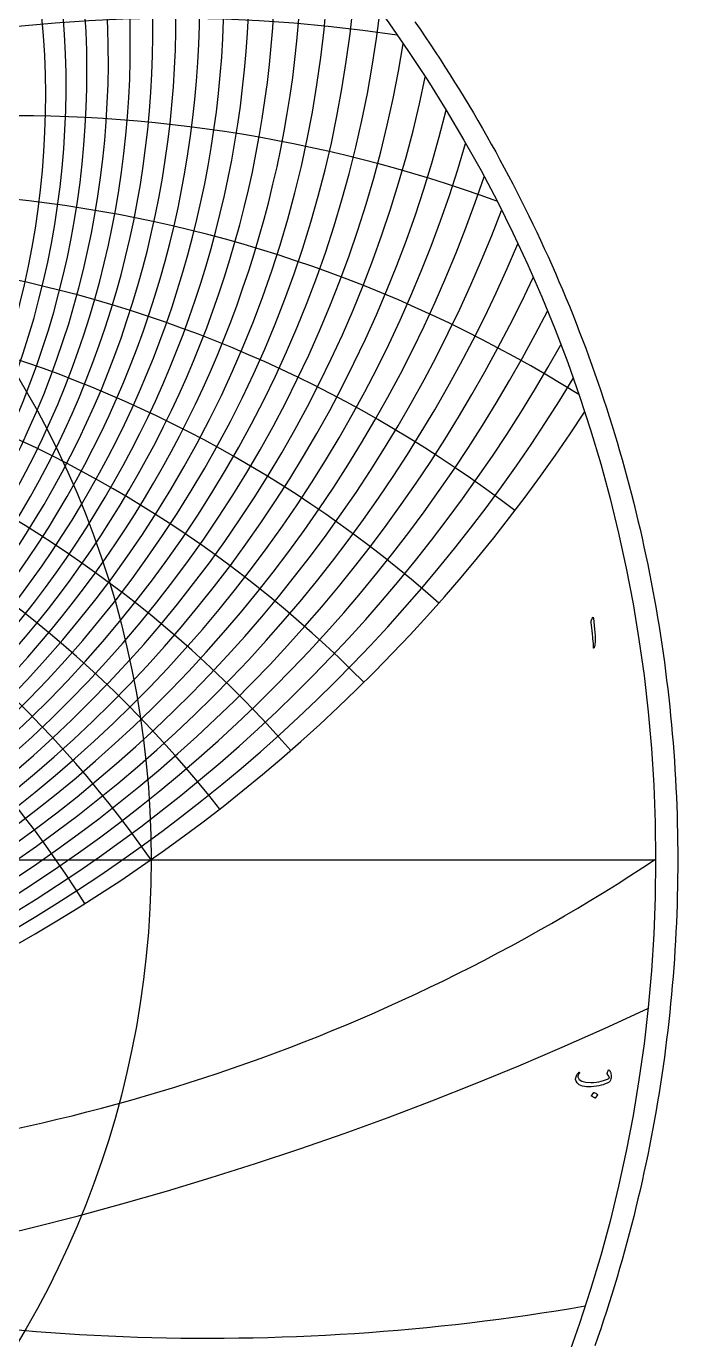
# Model space of a CAD drawing. Header units: millimetres. Extents: x -256 to 256, y -256 to 260.
# Drawn here: x 142.5 to 256.1, y -83.7 to 145.4 of the extents above; entities that cross this region are included whole.
import ezdxf

# ---------------------------------------------------------------- set-up
doc = ezdxf.new("R2010")
doc.units = ezdxf.units.MM
for name, color, linetype in [('CUT_OUTER', 1, 'Continuous'), ('ENGRAVE', 7, 'Continuous'), ('ENGRAVE_FINE', 8, 'Continuous'), ('TEXT', 5, 'Continuous')]:
    doc.layers.add(name, color=color, linetype=linetype)

msp = doc.modelspace()

# ---------------------------------------------------------------- linework, layer by layer
at = {"layer": 'CUT_OUTER'}
msp.add_lwpolyline([(210.24, 146.15), (211.14, 144.86), (212.02, 143.56), (212.9, 142.25), (213.77, 140.94), (214.63, 139.63), (215.48, 138.31), (216.32, 136.99), (217.16, 135.66), (217.99, 134.32), (218.81, 132.98), (219.62, 131.64), (220.43, 130.29), (221.22, 128.93), (222.01, 127.57), (222.79, 126.21), (223.56, 124.84), (224.32, 123.46), (225.07, 122.08), (225.82, 120.7), (226.55, 119.31), (227.28, 117.92), (228, 116.52), (228.71, 115.12), (229.41, 113.72), (230.11, 112.31), (230.79, 110.89), (231.47, 109.48), (232.13, 108.05), (232.79, 106.63), (233.44, 105.2), (234.08, 103.76), (234.72, 102.32), (235.34, 100.88), (235.95, 99.44), (236.56, 97.99), (237.16, 96.53), (237.74, 95.08), (238.32, 93.62), (238.89, 92.15), (239.45, 90.68), (240.01, 89.21), (240.55, 87.74), (241.08, 86.26), (241.61, 84.78), (242.12, 83.3), (242.63, 81.81), (243.13, 80.32), (243.61, 78.82), (244.09, 77.33), (244.56, 75.83), (245.02, 74.33), (245.48, 72.82), (245.92, 71.31), (246.35, 69.8), (246.77, 68.29), (247.19, 66.78), (247.59, 65.26), (247.99, 63.74), (248.38, 62.22), (248.75, 60.69), (249.12, 59.16), (249.48, 57.63), (249.83, 56.1), (250.17, 54.57), (250.5, 53.03), (250.82, 51.49), (251.13, 49.95), (251.43, 48.41), (251.72, 46.87), (252.01, 45.32), (252.28, 43.77), (252.54, 42.23), (252.8, 40.68), (253.04, 39.12), (253.28, 37.57), (253.5, 36.02), (253.72, 34.46), (253.93, 32.9), (254.12, 31.34), (254.31, 29.78), (254.49, 28.22), (254.66, 26.66), (254.82, 25.1), (254.97, 23.53), (255.11, 21.97), (255.24, 20.4), (255.36, 18.84), (255.47, 17.27), (255.57, 15.7), (255.66, 14.13), (255.74, 12.56), (255.81, 10.99), (255.88, 9.42), (255.93, 7.85), (255.97, 6.28), (256.01, 4.71), (256.03, 3.14), (256.05, 1.57), (256.05, 0), (256.05, -1.57), (256.03, -3.14), (256.01, -4.71), (255.97, -6.28), (255.93, -7.85), (255.88, -9.42), (255.81, -10.99), (255.74, -12.56), (255.66, -14.13), (255.57, -15.7), (255.47, -17.27), (255.36, -18.84), (255.24, -20.4), (255.11, -21.97), (254.97, -23.53), (254.82, -25.1), (254.66, -26.66), (254.49, -28.22), (254.31, -29.78), (254.12, -31.34), (253.93, -32.9), (253.72, -34.46), (253.5, -36.02), (253.28, -37.57), (253.04, -39.12), (252.8, -40.68), (252.54, -42.23), (252.28, -43.77), (252.01, -45.32), (251.72, -46.87), (251.43, -48.41), (251.13, -49.95), (250.82, -51.49), (250.5, -53.03), (250.17, -54.57), (249.83, -56.1), (249.48, -57.63), (249.12, -59.16), (248.75, -60.69), (248.38, -62.22), (247.99, -63.74), (247.59, -65.26), (247.19, -66.78), (246.77, -68.29), (246.35, -69.8), (245.92, -71.31), (245.48, -72.82), (245.02, -74.33), (244.56, -75.83), (244.09, -77.33), (243.61, -78.82), (243.13, -80.32), (242.63, -81.81), (242.12, -83.3), (241.61, -84.78)], dxfattribs=at)
at = {"layer": 'ENGRAVE'}
msp.add_lwpolyline([(-252.2, 0), (252.2, 0)], dxfattribs=at)
for radius in [252.2, 164.25]:
    msp.add_circle((0, 0), radius, dxfattribs=at)
for centre, radius, start, end in [((0, 135.06), 149.43, 145.2034, 34.7966), ((0, 146.95), 168.57, 164.0746, 15.9254), ((0, 161.64), 190.6, 178.9302, 1.0698), ((0, 180.06), 216.47, 191.6021, 348.3979), ((0, 203.63), 247.64, 202.8645, 337.1355), ((0, -115.01), 200.51, 35, 145), ((0, -115.01), 200.51, 35, 145), ((0, 234.57), 286.36, 213.1288, 326.8712), ((72.49, 270.52), 324.68, 273.5544, 303.6088), ((174.32, 301.92), 385.39, 255.7524, 279.7959)]:
    msp.add_arc(centre, radius, start, end, dxfattribs=at)
at = {"layer": 'ENGRAVE_FINE'}
for centre, radius, start, end in [((0, 132.96), 145.88, 140.558, 39.442), ((0, 137.25), 153.06, 149.4763, 30.5237), ((0, 139.53), 156.79, 153.4529, 26.5471), ((0, 141.9), 160.61, 157.1869, 22.8131), ((286.36, -115.01), 349.58, 113.5972, 168.6454), ((286.36, -115.01), 349.58, 113.5972, 168.6454), ((0, 144.37), 164.54, 160.7175, 19.2825), ((238.96, -115.01), 311.94, 103.259, 166.9068), ((238.96, -115.01), 311.94, 103.259, 166.9068), ((0, 149.64), 172.72, 167.2813, 12.7187), ((0, 152.44), 176.99, 170.3564, 9.6436), ((0, 155.37), 181.39, 173.3149, 6.6851), ((0, 158.44), 185.92, 176.1693, 3.8307), ((200.51, -115.01), 283.57, 92.5591, 165.1185), ((200.51, -115.01), 283.57, 92.5591, 165.1185), ((0, 164.99), 195.43, 181.6065, 358.3935), ((0, 168.49), 200.42, 184.2056, 355.7944), ((0, 172.17), 205.58, 186.7342, 353.2658), ((168.25, -115.01), 261.75, 81.4502, 163.2719), ((168.25, -115.01), 261.75, 81.4502, 163.2719), ((0, 176.02), 210.93, 189.1981, 350.8019), ((0, 184.31), 222.23, 193.9508, 346.0492), ((140.4, -115.01), 244.78, 69.8991, 161.3578), ((140.4, -115.01), 244.78, 69.8991, 161.3578), ((0, 188.77), 228.2, 196.2481, 343.7519), ((0, 193.47), 234.42, 198.4974, 341.5026), ((115.77, -115.01), 231.53, 57.9023, 159.3659), ((115.77, -115.01), 231.53, 57.9023, 159.3659), ((0, 198.41), 240.89, 200.702, 339.298), ((93.5, -115.01), 221.24, 52.6635, 157.2846), ((93.5, -115.01), 221.24, 52.6635, 157.2846), ((0, 209.14), 254.69, 204.9876, 335.0124), ((72.98, -115.01), 213.38, 48.4834, 155.1005), ((72.98, -115.01), 213.38, 48.4834, 155.1005), ((0, 214.96), 262.06, 207.0736, 332.9264), ((53.73, -115.01), 207.59, 44.676, 152.7987), ((53.73, -115.01), 207.59, 44.676, 152.7987), ((0, 221.12), 269.77, 209.1245, 330.8755), ((35.36, -115.01), 203.61, 41.1883, 150.3619), ((35.36, -115.01), 203.61, 41.1883, 150.3619), ((-17.54, -115.01), 201.28, 32.2299, 142.0245), ((-17.54, -115.01), 201.28, 32.2299, 142.0245), ((17.54, -115.01), 201.28, 37.9755, 147.7701), ((17.54, -115.01), 201.28, 37.9755, 147.7701), ((0, 227.65), 277.86, 211.1423, 328.8577), ((0, 508.57), 590.46, 244.85831, 295.14169)]:
    msp.add_arc(centre, radius, start, end, dxfattribs=at)
at = {"layer": 'TEXT'}
for points in [[(241.16, 42.1), (241.24, 42.24), (241.29, 42.29), (241.34, 42.25), (241.37, 42.11), (241.55, 40.22), (241.65, 39.05), (241.68, 38.12), (241.62, 37.42), (241.48, 36.96), (241.45, 36.93), (241.43, 36.91), (241.41, 36.9), (241.39, 36.92), (241.38, 36.94), (241.37, 36.97), (241.36, 37.01), (241.36, 37.05), (241.36, 37.38), (241.35, 37.74), (241.32, 38.12), (241.27, 38.51), (241.26, 38.62), (241.23, 38.9), (241.18, 39.35), (241.11, 39.98), (240.94, 41.38), (240.93, 41.46), (240.94, 41.53), (240.95, 41.59), (240.97, 41.65)], [(244.12, -36.68), (244.17, -36.75), (244.22, -36.82), (244.26, -36.9), (244.3, -36.98), (244.34, -37.07), (244.37, -37.17), (244.39, -37.28), (244.41, -37.38), (244.44, -37.6), (244.45, -37.82), (244.43, -38.04), (244.4, -38.25), (244.34, -38.44), (244.28, -38.6), (244.19, -38.71), (244.09, -38.79), (243.77, -38.96), (243.43, -39.11), (243.07, -39.25), (242.7, -39.36), (242.3, -39.45), (241.88, -39.53), (241.45, -39.58), (240.99, -39.61), (240.14, -39.61), (239.44, -39.49), (238.89, -39.26), (238.5, -38.92), (238.34, -38.65), (238.26, -38.37), (238.28, -38.06), (238.38, -37.73), (238.41, -37.66), (238.45, -37.59), (238.49, -37.52), (238.54, -37.44), (238.6, -37.37), (238.66, -37.29), (238.72, -37.21), (238.79, -37.13), (238.82, -37.11), (238.84, -37.09), (238.87, -37.09), (238.89, -37.09), (238.91, -37.1), (238.93, -37.11), (238.94, -37.13), (238.95, -37.15), (238.95, -37.18), (238.95, -37.2), (238.94, -37.22), (238.93, -37.24), (238.86, -37.32), (238.8, -37.4), (238.75, -37.48), (238.7, -37.57), (238.67, -37.65), (238.65, -37.73), (238.65, -37.81), (238.66, -37.89), (238.9, -38.33), (239.36, -38.63), (240.03, -38.81), (240.91, -38.86), (241.39, -38.84), (241.85, -38.8), (242.29, -38.73), (242.71, -38.65), (243.1, -38.54), (243.47, -38.42), (243.82, -38.27), (244.15, -38.1), (244.12, -37.94), (244.05, -37.76), (243.93, -37.57), (243.78, -37.35), (243.77, -37.33), (243.78, -37.3), (243.78, -37.24), (243.79, -37.17), (243.8, -37.16), (243.8, -37.15), (243.8, -37.15), (243.8, -37.14), (243.83, -37.05), (243.86, -36.94), (243.91, -36.81), (243.97, -36.68), (244, -36.64), (244.03, -36.63), (244.07, -36.64), (244.12, -36.68)], [(241.42, -40.62), (241.43, -40.61), (241.44, -40.61), (241.46, -40.6), (241.48, -40.61), (241.63, -40.67), (241.77, -40.74), (241.91, -40.83), (242.03, -40.93), (242.04, -40.95), (242.05, -40.96), (242.05, -40.98), (242.04, -40.99), (241.67, -41.58), (241.66, -41.59), (241.64, -41.6), (241.62, -41.59), (241.6, -41.57), (241.57, -41.56), (241.54, -41.53), (241.49, -41.5), (241.43, -41.46), (241.36, -41.42), (241.27, -41.36), (241.17, -41.3), (241.05, -41.23), (241.04, -41.22), (241.03, -41.21), (241.03, -41.2), (241.04, -41.19)]]:
    msp.add_lwpolyline(points, close=True, dxfattribs=at)

doc.saveas('drawing.dxf')
